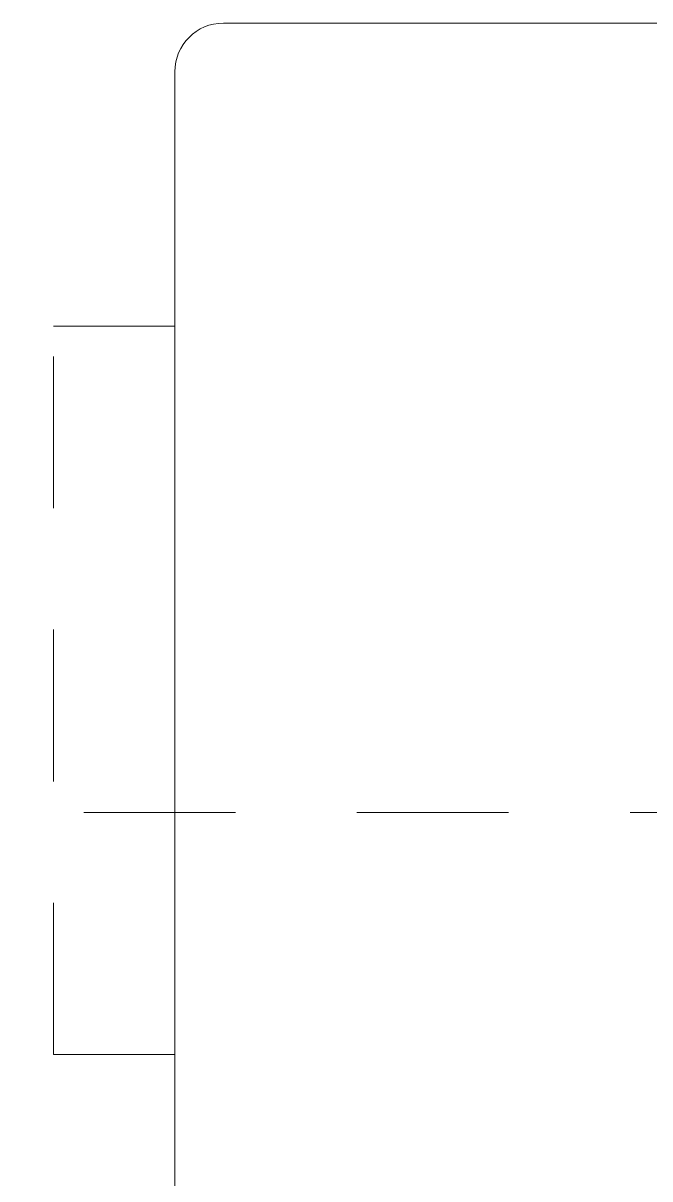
# Model space of a CAD drawing. Header units: metres. Extents: x -232 to 581, y 30 to 789.
# Drawn here: x 231.488 to 232.004, y 729.521 to 730.472 of the extents above; entities that cross this region are included whole.
import ezdxf

# ---------------------------------------------------------------- set-up
doc = ezdxf.new("R2010")
doc.units = ezdxf.units.M
doc.linetypes.add('HIDDEN2', pattern=[0.1875, 0.125, -0.0625])
doc.layers.add('A-WALL', color=250, linetype='Continuous', lineweight=20)
doc.layers.add('baños', color=140, linetype='Continuous', lineweight=0)
doc.layers.add('Techos 1', color=7, linetype='HIDDEN2', lineweight=9, true_color=0x42391a)
doc.styles.get("Standard").update_dxf_attribs({"font": 'arial.ttf'})

# ---------------------------------------------------------------- blocks, each defined once
blk = doc.blocks.new('21.11.2025 LN09 2DO NIVEL')
at = {"layer": 'A-WALL', "color": 18, "true_color": 0x000000}
for p, q in [((270.31851, 143.85145), (272.28851, 143.85145)), ((270.27851, 143.81145), (270.27851, 142.79235))]:
    blk.add_line(p, q, dxfattribs=at)
at = {"layer": 'A-WALL', "color": 18, "linetype": 'HIDDEN2', "true_color": 0x000000}
for p, q in [((270.17851, 143.0019), (270.17851, 143.6019)), ((270.17851, 143.6019), (270.27851, 143.6019)), ((270.17851, 143.0019), (270.27851, 143.0019))]:
    blk.add_line(p, q, dxfattribs=at)
at = {"layer": 'A-WALL', "color": 18, "true_color": 0x000000}
blk.add_arc((270.31851, 143.81145), 0.04, 90, 180, dxfattribs=at)
at = {"layer": 'Techos 1', "color": 18, "true_color": 0x000000}
blk.add_line((262.32851, 143.20139), (274.47851, 143.20139), dxfattribs=at)
at = {"layer": 'baños', "color": 18, "linetype": 'Continuous', "true_color": 0x000000, "flags": 8}
for tag, p in [('MODELNUMBER', (265.51387, 159.78254, 0)), ('TRADENAME', (265.51387, 159.7825, 0)), ('MATERIAL', (265.51387, 159.78242, 0)), ('PRODUCT', (265.51387, 159.78246, 0)), ('MODELNUMBER', (266.68861, 159.78254, 0)), ('TRADENAME', (266.68861, 159.7825, 0)), ('PRODUCT', (266.68861, 159.78246, 0)), ('MATERIAL', (266.68861, 159.78242, 0))]:
    blk.add_attdef(tag, p, '', height=0.0000254, rotation=180.00008, dxfattribs=at)

msp = doc.modelspace()

# ---------------------------------------------------------------- block references
at = {"color": 1}
msp.add_blockref('21.11.2025 LN09 2DO NIVEL', (-38.66582, 586.62098), dxfattribs=at)

doc.saveas('drawing.dxf')
